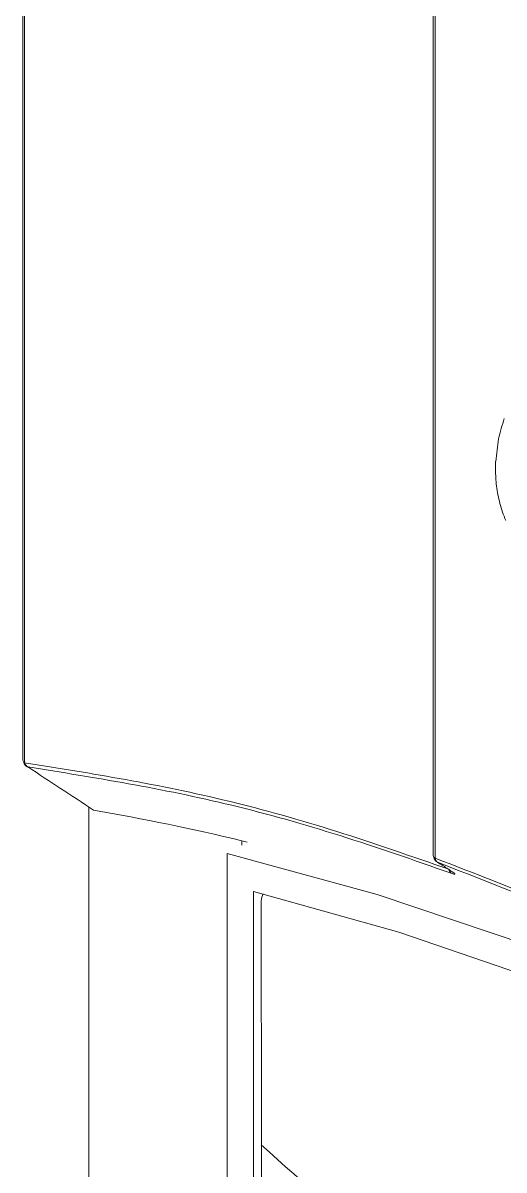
# Model space of a CAD drawing. Header units: millimetres. Extents: x -829 to 2887, y -460 to 1788.
# Drawn here: x 1915.82 to 1922.31, y 430.28 to 445.75 of the extents above; entities that cross this region are included whole.
import ezdxf

# ---------------------------------------------------------------- set-up
doc = ezdxf.new("R2010")
doc.units = ezdxf.units.MM

msp = doc.modelspace()

# ---------------------------------------------------------------- linework, layer by layer
at = {"color": 7, "linetype": 'Continuous', "lineweight": 15}
for p, q in [((1915.82, 454.922), (1915.82, 435.807)), ((1921.353, 450.541), (1921.353, 434.521)), ((1918.577, 420.371), (1918.576, 434.548)), ((1918.929, 434.036), (1918.93, 420.475))]:
    msp.add_line(p, q, dxfattribs=at)
at = {"color": 8, "linetype": 'Continuous', "lineweight": 15}
for p, q in [((1915.842, 454.867), (1915.842, 435.772)), ((1921.379, 450.503), (1921.379, 434.483))]:
    msp.add_line(p, q, dxfattribs=at)
at = {"color": 144, "linetype": 'Continuous', "lineweight": 0}
for p, q in [((1922.195, 439.833), (1922.194, 439.726)), ((1916.71, 422.303), (1916.71, 435.175)), ((1918.844, 434.703), (1918.773, 434.72)), ((1918.773, 434.72), (1918.773, 434.662)), ((1919.036, 430.621), (1919.035, 433.912)), ((1919.036, 420.814), (1919.036, 430.621))]:
    msp.add_line(p, q, dxfattribs=at)
at = {"color": 7, "linetype": 'Continuous', "lineweight": 15, "flags": 128}
for points in [[(1918.576, 434.548), (1920.596, 433.996), (1922.641, 433.309), (1924.706, 432.489), (1926.784, 431.538), (1928.871, 430.457), (1930.96, 429.251), (1933.047, 427.923), (1935.125, 426.475), (1937.19, 424.912), (1939.235, 423.237), (1941.256, 421.457)], [(1940.902, 421.353), (1938.943, 423.066), (1936.961, 424.677), (1934.961, 426.183), (1932.948, 427.579), (1930.927, 428.863), (1928.904, 430.031), (1926.884, 431.079), (1924.871, 432.007), (1922.871, 432.81), (1920.889, 433.487), (1918.929, 434.036)]]:
    msp.add_lwpolyline(points, dxfattribs=at)
at = {"color": 144, "linetype": 'Continuous', "lineweight": 0}
for centre, radius, start, end in [((1915.866, 435.81), 0.0454, 183.6379, 238.1791), ((1915.906, 435.785), 0.0734, 184.5784, 254.5761), ((1915.928, 435.793), 0.0884, 193.8304, 242.3012), ((1921.401, 434.525), 0.0477, 184.6187, 241.8722), ((1921.445, 434.507), 0.0829, 186.3056, 246.5611), ((1921.449, 434.491), 0.0707, 186.3707, 238.2668), ((1921.634, 434.343), 0.0705, 189.3455, 238.5213), ((1919.182, 433.92), 0.147, 145.3791, 183.1065)]:
    msp.add_arc(centre, radius, start, end, dxfattribs=at)
at = {"color": 7, "linetype": 'Continuous', "lineweight": 15}
msp.add_arc((1911.226, 403.243), 32.369, 76.5161, 80.1317, dxfattribs=at)
at = {"color": 8, "linetype": 'Continuous', "lineweight": 15}
msp.add_arc((1965.284, 481.806), 68.985, 227.9003, 235.71209, dxfattribs=at)
at = {"color": 7, "linetype": 'Continuous', "lineweight": 15}
for centre, major_axis, ratio, start_param, end_param in [((2040.375, 525.313), (135.784, 391.73), 0.210855, 1.86163, 1.862341), ((2040.375, 550.201), (122.228, 862.637), 0.117765, 1.715398, 1.715757), ((2040.375, 432.333), (-107.699, 1362.335), 0.085794, 1.558668, 1.558752), ((2040.375, 479.987), (-102.763, 462.698), 0.262033, 1.600379, 1.600632)]:
    msp.add_ellipse(centre, major_axis=major_axis, ratio=ratio, start_param=start_param, end_param=end_param, dxfattribs=at)
at = {"color": 144, "linetype": 'Continuous', "lineweight": 0}
for centre, major_axis, ratio, start_param, end_param in [((2040.375, 353.078), (-109.98, 2858.052), 0.040145, 1.53893, 1.538969), ((2040.375, 469.292), (-104.318, 664.76), 0.180376, 1.587309, 1.587484), ((2040.375, 485.863), (-102.529, 351.105), 0.345879, 1.602558, 1.602893), ((2040.375, 489.571), (-103.922, 279.719), 0.429896, 1.591365, 1.591781)]:
    msp.add_ellipse(centre, major_axis=major_axis, ratio=ratio, start_param=start_param, end_param=end_param, dxfattribs=at)
at = {"color": 8, "linetype": 'Continuous', "lineweight": 15}
for points, knots in [([(1917.561, 455.98), (1921.513, 453.812), (1929.419, 449.475), (1937.173, 444.772), (1941.051, 442.419)], [0, 0, 0, 0, 0.49985, 1, 1, 1, 1]), ([(1921.391, 450.543), (1923.552, 448.817), (1925.794, 447.282), (1930.443, 444.6), (1932.829, 443.465), (1935.276, 442.533)], [0, 0, 0, 0, 0.5, 0.5, 1, 1, 1, 1]), ([(1935.272, 442.487), (1932.824, 443.42), (1930.436, 444.556), (1925.785, 447.239), (1923.541, 448.775), (1921.379, 450.503)], [0, 0, 0, 0, 0.5, 0.5, 1, 1, 1, 1]), ([(1915.842, 435.772), (1916.746, 435.627), (1918.104, 435.41), (1920.048, 434.863), (1921.058, 434.511), (1921.564, 434.335)], [0, 0, 0, 0, 0.499042, 0.749161, 1, 1, 1, 1]), ([(1921.597, 434.282), (1921.094, 434.458), (1920.086, 434.809), (1918.145, 435.355), (1916.789, 435.571), (1915.886, 435.715)], [0, 0, 0, 0, 0.250108, 0.500947, 1, 1, 1, 1]), ([(1921.379, 434.483), (1922.45, 434.083), (1923.546, 433.614), (1925.79, 432.539), (1926.937, 431.932), (1929.284, 430.576), (1930.468, 429.837), (1932.856, 428.24), (1934.059, 427.381), (1935.272, 426.462)], [0, 0, 0, 0, 0.25, 0.25, 0.5, 0.5, 0.75, 0.75, 1, 1, 1, 1]), ([(1928.137, 431.205), (1928.127, 431.211), (1927.536, 431.565), (1926.387, 432.181), (1924.694, 433.043), (1923.029, 433.801), (1921.951, 434.22), (1921.412, 434.43)], [0, 0, 0, 0, 0.004234, 0.251079, 0.498758, 0.748959, 1, 1, 1, 1])]:
    msp.add_open_spline(points, degree=3, knots=knots, dxfattribs=at)
msp.add_open_spline([(1940.995, 442.346), (1937.132, 444.729), (1929.352, 449.368), (1921.473, 453.768), (1917.507, 455.905)], degree=3, dxfattribs=at)
at = {"color": 7, "linetype": 'Continuous', "lineweight": 15}
for points, knots in [([(1915.886, 435.715), (1916.034, 435.618), (1916.33, 435.425), (1916.625, 435.23), (1916.773, 435.133)], [0, 0, 0, 0, 0.498115, 1, 1, 1, 1]), ([(1921.412, 434.43), (1921.438, 434.414), (1921.505, 434.371), (1921.572, 434.327), (1921.613, 434.301)], [0, 0, 0, 0, 0.385607, 1, 1, 1, 1])]:
    msp.add_open_spline(points, degree=3, knots=knots, dxfattribs=at)
at = {"color": 144, "linetype": 'Continuous', "lineweight": 0}
msp.add_open_spline([(1921.597, 434.282), (1921.605, 434.28), (1921.627, 434.272), (1921.646, 434.268), (1921.651, 434.274), (1921.627, 434.291), (1921.613, 434.301)], degree=3, knots=[0, 0, 0, 0, 0.126472, 0.327399, 0.597681, 1, 1, 1, 1], dxfattribs=at)

doc.saveas('drawing.dxf')
